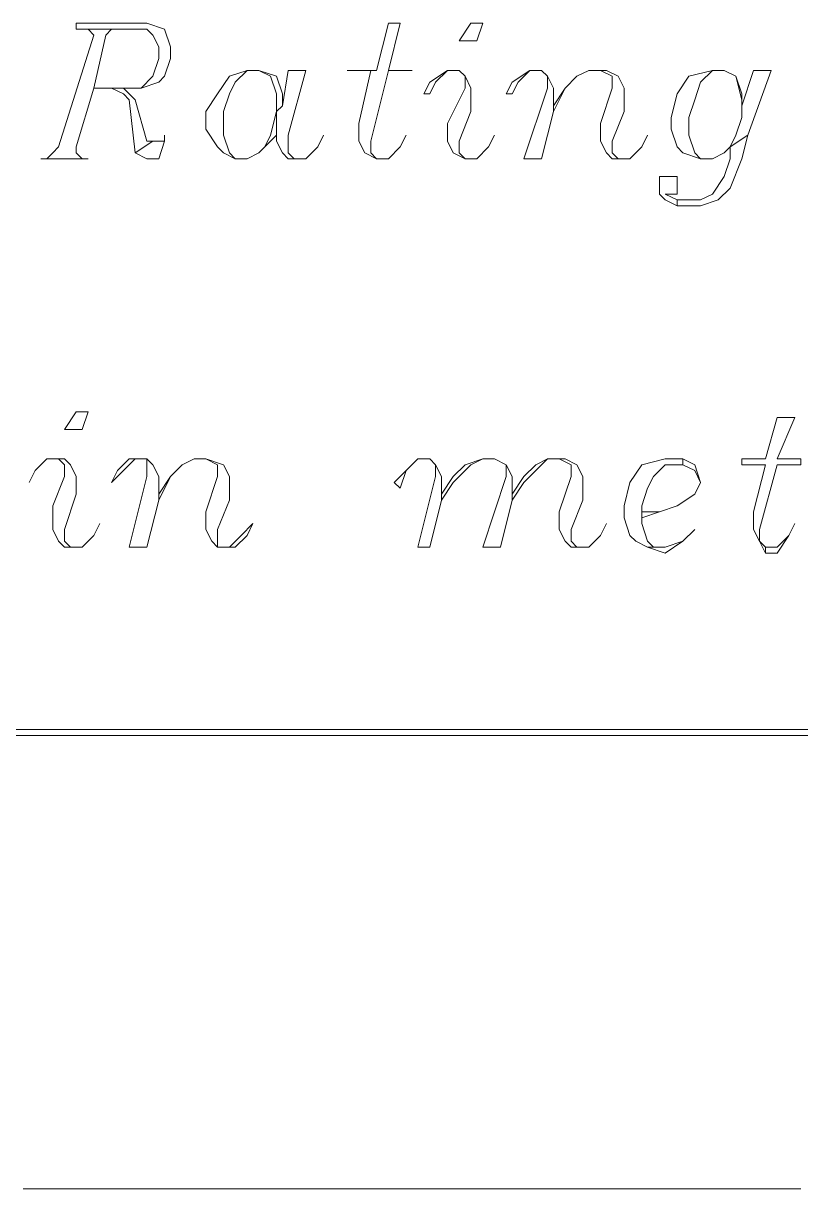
# Model space of a CAD drawing. Header units: inches. Extents: x 0.2 to 10.8, y 0.5 to 8.
# Drawn here: x 8.735 to 8.955, y 3.4317 to 3.7617 of the extents above; entities that cross this region are included whole.
import ezdxf

# ---------------------------------------------------------------- set-up
doc = ezdxf.new("R2010")
doc.units = ezdxf.units.IN
doc.header["$MEASUREMENT"] = 0
doc.layers.add('PDF_Geometry', color=7, linetype='Continuous')

msp = doc.modelspace()

# ---------------------------------------------------------------- linework, layer by layer
at = {"layer": 'PDF_Geometry', "lineweight": 13}
for points in [[(8.75167, 3.76), (8.75333, 3.76), (8.755, 3.75833), (8.745, 3.72667), (8.74333, 3.725), (8.74167, 3.72333), (8.74, 3.72333), (8.74, 3.72333), (8.75333, 3.72333), (8.75333, 3.72333), (8.75167, 3.72333), (8.75, 3.725), (8.75, 3.72667), (8.755, 3.74333), (8.76, 3.74333), (8.76333, 3.74333), (8.76833, 3.74333), (8.755, 3.74333), (8.75833, 3.75833), (8.76, 3.76), (8.76333, 3.76), (8.77, 3.76), (8.75167, 3.76)], [(8.77, 3.76167), (8.75, 3.76167), (8.75, 3.76), (8.75167, 3.76), (8.77, 3.76), (8.77167, 3.75833), (8.77333, 3.755), (8.77333, 3.75167), (8.77167, 3.74667), (8.76833, 3.74333), (8.755, 3.74333), (8.76833, 3.74333), (8.77333, 3.745), (8.775, 3.74667), (8.77667, 3.75167), (8.77667, 3.755), (8.775, 3.76), (8.77, 3.76167)], [(8.84167, 3.76167), (8.83833, 3.76167), (8.835, 3.74833), (8.82667, 3.74833), (8.82667, 3.74833), (8.83333, 3.74833), (8.83, 3.73333), (8.83, 3.72833), (8.83167, 3.725), (8.835, 3.72333), (8.835, 3.72333), (8.83333, 3.725), (8.83333, 3.72833), (8.83833, 3.74833), (8.845, 3.74833), (8.845, 3.74833), (8.83833, 3.74833), (8.84167, 3.76167)], [(8.865, 3.76167), (8.86167, 3.76167), (8.85833, 3.75667), (8.86333, 3.75667), (8.865, 3.76167)], [(8.80167, 3.74833), (8.79833, 3.74833), (8.79333, 3.74667), (8.79, 3.74167), (8.78667, 3.73667), (8.78667, 3.73167), (8.79, 3.72667), (8.79167, 3.725), (8.795, 3.72333), (8.795, 3.72333), (8.79333, 3.725), (8.79167, 3.73), (8.79167, 3.73667), (8.79333, 3.74167), (8.795, 3.745), (8.79833, 3.74833), (8.80167, 3.74833)], [(8.80167, 3.74833), (8.80167, 3.74833), (8.805, 3.74667), (8.80667, 3.74167), (8.80667, 3.73667), (8.80833, 3.73833), (8.80833, 3.74167), (8.80667, 3.74667), (8.80167, 3.74833)], [(8.815, 3.74833), (8.81, 3.74833), (8.80833, 3.73833), (8.80667, 3.73667), (8.80667, 3.73333), (8.80667, 3.72833), (8.80833, 3.725), (8.80833, 3.725), (8.81, 3.72333), (8.81167, 3.72333), (8.81, 3.725), (8.81, 3.73), (8.815, 3.74833)], [(8.85833, 3.74833), (8.855, 3.74833), (8.85, 3.745), (8.84833, 3.74167), (8.85, 3.74167), (8.85167, 3.745), (8.855, 3.74833), (8.85833, 3.74833)], [(8.85833, 3.74833), (8.85833, 3.74833), (8.86, 3.74667), (8.86, 3.74333), (8.855, 3.73333), (8.855, 3.72833), (8.85667, 3.725), (8.85667, 3.725), (8.86, 3.72333), (8.86, 3.72333), (8.85833, 3.725), (8.85833, 3.72833), (8.86167, 3.73667), (8.86167, 3.74333), (8.86, 3.74667), (8.85833, 3.74833)], [(8.88167, 3.74833), (8.87833, 3.74833), (8.87333, 3.745), (8.87167, 3.74167), (8.87333, 3.74167), (8.875, 3.745), (8.87833, 3.74833), (8.88167, 3.74833)], [(8.88167, 3.74833), (8.88167, 3.74833), (8.88333, 3.74667), (8.88333, 3.74333), (8.87667, 3.72333), (8.88167, 3.72333), (8.885, 3.73667), (8.885, 3.73833), (8.885, 3.74333), (8.88333, 3.74667), (8.88167, 3.74833)], [(8.9, 3.74833), (8.895, 3.74833), (8.89167, 3.74667), (8.88833, 3.74333), (8.885, 3.73833), (8.885, 3.73667), (8.88833, 3.74333), (8.89167, 3.74667), (8.895, 3.74833), (8.89833, 3.74833), (8.9, 3.74833)], [(8.9, 3.74833), (8.89833, 3.74833), (8.90167, 3.74667), (8.90167, 3.74333), (8.89833, 3.73333), (8.89833, 3.72833), (8.9, 3.725), (8.9, 3.725), (8.90167, 3.72333), (8.90333, 3.72333), (8.90167, 3.725), (8.90167, 3.72833), (8.905, 3.73667), (8.905, 3.74333), (8.90333, 3.74667), (8.9, 3.74833)], [(8.93333, 3.74833), (8.93, 3.74833), (8.92333, 3.74667), (8.92, 3.74167), (8.91833, 3.735), (8.91833, 3.73167), (8.92, 3.72667), (8.92167, 3.725), (8.92667, 3.72333), (8.92667, 3.72333), (8.925, 3.725), (8.92333, 3.73), (8.92333, 3.735), (8.925, 3.74), (8.92667, 3.745), (8.93, 3.74833), (8.93333, 3.74833)], [(8.94667, 3.74833), (8.94167, 3.74833), (8.93833, 3.73833), (8.93833, 3.735), (8.93667, 3.73), (8.935, 3.72667), (8.93333, 3.725), (8.93, 3.72333), (8.92667, 3.72333), (8.92667, 3.72333), (8.93, 3.72333), (8.93333, 3.725), (8.935, 3.72667), (8.935, 3.72667), (8.94, 3.73), (8.94667, 3.74833)], [(8.93333, 3.74833), (8.93333, 3.74833), (8.93667, 3.74667), (8.93833, 3.74), (8.93833, 3.735), (8.93833, 3.73833), (8.93833, 3.74167), (8.93667, 3.74667), (8.93333, 3.74833)], [(8.76333, 3.74333), (8.76, 3.74333), (8.76333, 3.74167), (8.765, 3.74), (8.76667, 3.725), (8.77167, 3.72833), (8.77, 3.72833), (8.76667, 3.74), (8.765, 3.74167), (8.76333, 3.74333)], [(8.80667, 3.73667), (8.805, 3.73), (8.80333, 3.72667), (8.80167, 3.725), (8.79833, 3.72333), (8.795, 3.72333), (8.795, 3.72333), (8.795, 3.72333), (8.79833, 3.72333), (8.80167, 3.725), (8.80333, 3.72667), (8.80667, 3.73), (8.80667, 3.73333), (8.80667, 3.73667)], [(8.775, 3.73), (8.775, 3.73), (8.775, 3.72833), (8.77333, 3.72833), (8.77167, 3.72833), (8.76667, 3.725), (8.77, 3.72333), (8.77333, 3.72333), (8.775, 3.72833), (8.775, 3.73)], [(8.82, 3.73), (8.81833, 3.72667), (8.815, 3.72333), (8.81167, 3.72333), (8.81, 3.72333), (8.815, 3.72333), (8.81833, 3.72667), (8.82, 3.73)], [(8.84333, 3.73), (8.84167, 3.72667), (8.83833, 3.72333), (8.835, 3.72333), (8.835, 3.72333), (8.83833, 3.72333), (8.84167, 3.72667), (8.84333, 3.73)], [(8.86833, 3.73), (8.86667, 3.72667), (8.86333, 3.72333), (8.86, 3.72333), (8.86, 3.72333), (8.86333, 3.72333), (8.86667, 3.72667), (8.86833, 3.73)], [(8.91167, 3.73), (8.91, 3.72667), (8.90667, 3.72333), (8.90333, 3.72333), (8.90167, 3.72333), (8.90667, 3.72333), (8.91, 3.72667), (8.91167, 3.73)], [(8.94, 3.73), (8.935, 3.72667), (8.935, 3.72333), (8.93333, 3.71833), (8.93, 3.71333), (8.92667, 3.71167), (8.92, 3.71167), (8.92, 3.71), (8.92667, 3.71), (8.93167, 3.71167), (8.935, 3.715), (8.93833, 3.72333), (8.94, 3.73)], [(8.92, 3.71833), (8.915, 3.71833), (8.915, 3.71333), (8.91667, 3.71167), (8.92, 3.71), (8.92, 3.71167), (8.91667, 3.71333), (8.91667, 3.71333), (8.92, 3.71333), (8.92, 3.71833)], [(8.75333, 3.65167), (8.75, 3.65167), (8.74667, 3.64667), (8.75166, 3.64667), (8.75333, 3.65167)], [(8.95333, 3.65), (8.94833, 3.65), (8.945, 3.63833), (8.93833, 3.63833), (8.93833, 3.63667), (8.945, 3.63667), (8.94166, 3.62333), (8.94166, 3.61833), (8.94333, 3.615), (8.945, 3.61167), (8.945, 3.61333), (8.94333, 3.615), (8.94333, 3.61833), (8.94833, 3.63667), (8.955, 3.63667), (8.955, 3.63833), (8.94833, 3.63833), (8.95333, 3.65)], [(8.74667, 3.63833), (8.74167, 3.63833), (8.73833, 3.635), (8.73667, 3.63167), (8.73667, 3.63167), (8.73833, 3.635), (8.74167, 3.63833), (8.745, 3.63833), (8.74667, 3.63833)], [(8.74667, 3.63833), (8.745, 3.63833), (8.74667, 3.63667), (8.74667, 3.63333), (8.74333, 3.625), (8.74333, 3.61833), (8.745, 3.615), (8.745, 3.615), (8.74667, 3.61333), (8.74833, 3.61333), (8.74667, 3.615), (8.74667, 3.61833), (8.75, 3.62833), (8.75, 3.63333), (8.74833, 3.63667), (8.74667, 3.63833)], [(8.77, 3.63833), (8.765, 3.63833), (8.76167, 3.635), (8.76, 3.63167), (8.76, 3.63167), (8.76333, 3.635), (8.76667, 3.63833), (8.77, 3.63833)], [(8.77, 3.63833), (8.77, 3.63833), (8.77, 3.63667), (8.77, 3.63333), (8.765, 3.61333), (8.77, 3.61333), (8.77333, 3.62667), (8.77333, 3.62833), (8.77333, 3.63333), (8.77166, 3.63667), (8.77, 3.63833)], [(8.78667, 3.63833), (8.78333, 3.63833), (8.78, 3.63667), (8.77667, 3.63333), (8.77333, 3.62833), (8.77333, 3.62667), (8.77667, 3.63333), (8.78, 3.63667), (8.78333, 3.63833), (8.78667, 3.63833)], [(8.78667, 3.63833), (8.78667, 3.63833), (8.79, 3.63667), (8.79, 3.63333), (8.78667, 3.62333), (8.78667, 3.61833), (8.78833, 3.615), (8.78833, 3.615), (8.79, 3.61333), (8.79, 3.61333), (8.79, 3.615), (8.79, 3.61833), (8.79333, 3.62667), (8.79333, 3.63333), (8.79166, 3.63667), (8.78667, 3.63833)], [(8.85, 3.63833), (8.84667, 3.63833), (8.84333, 3.635), (8.84, 3.63167), (8.84167, 3.63), (8.84333, 3.635), (8.84667, 3.63833), (8.85, 3.63833)], [(8.85, 3.63833), (8.85, 3.63833), (8.85167, 3.63667), (8.85167, 3.63333), (8.84667, 3.61333), (8.85, 3.61333), (8.85333, 3.62667), (8.85333, 3.62833), (8.85333, 3.63333), (8.85167, 3.63667), (8.85, 3.63833)], [(8.86833, 3.63833), (8.865, 3.63833), (8.86, 3.63667), (8.85666, 3.63333), (8.85333, 3.62833), (8.85333, 3.62667), (8.85666, 3.63167), (8.86167, 3.63667), (8.865, 3.63833), (8.86833, 3.63833)], [(8.86833, 3.63833), (8.86833, 3.63833), (8.87167, 3.63667), (8.87167, 3.63333), (8.865, 3.61333), (8.87, 3.61333), (8.87333, 3.62667), (8.87333, 3.62833), (8.87333, 3.63333), (8.87167, 3.63667), (8.86833, 3.63833)], [(8.88833, 3.63833), (8.88333, 3.63833), (8.88, 3.63667), (8.87666, 3.63333), (8.87333, 3.62833), (8.87333, 3.62667), (8.87666, 3.63167), (8.88, 3.635), (8.88333, 3.63833), (8.88667, 3.63833), (8.88833, 3.63833)], [(8.88833, 3.63833), (8.88667, 3.63833), (8.89, 3.63667), (8.89, 3.63333), (8.88667, 3.62333), (8.88667, 3.61833), (8.88833, 3.615), (8.88833, 3.615), (8.89, 3.61333), (8.89167, 3.61333), (8.89, 3.615), (8.89, 3.61833), (8.89333, 3.62667), (8.89333, 3.63333), (8.89167, 3.63667), (8.88833, 3.63833)], [(8.92166, 3.63833), (8.91666, 3.63833), (8.91, 3.63667), (8.90666, 3.63167), (8.905, 3.625), (8.905, 3.62167), (8.90666, 3.61667), (8.90833, 3.615), (8.91167, 3.61333), (8.91333, 3.61333), (8.91167, 3.615), (8.91, 3.62), (8.91, 3.62167), (8.91, 3.62333), (8.91, 3.625), (8.91167, 3.63), (8.91333, 3.63333), (8.91666, 3.63667), (8.92166, 3.63667), (8.92166, 3.63833)], [(8.92166, 3.63833), (8.92166, 3.63667), (8.925, 3.635), (8.92666, 3.63167), (8.925, 3.62833), (8.92, 3.625), (8.915, 3.62333), (8.91, 3.62333), (8.91, 3.62167), (8.915, 3.62333), (8.92, 3.625), (8.925, 3.62833), (8.92666, 3.63167), (8.925, 3.63667), (8.92166, 3.63833)], [(8.75667, 3.62), (8.755, 3.61667), (8.75167, 3.61333), (8.74833, 3.61333), (8.74667, 3.61333), (8.75167, 3.61333), (8.755, 3.61667), (8.75667, 3.62)], [(8.8, 3.62), (8.79666, 3.61667), (8.79333, 3.61333), (8.79, 3.61333), (8.79, 3.61333), (8.795, 3.61333), (8.79833, 3.61667), (8.8, 3.62)], [(8.9, 3.62), (8.89833, 3.61667), (8.895, 3.61333), (8.89167, 3.61333), (8.89, 3.61333), (8.895, 3.61333), (8.89833, 3.61667), (8.9, 3.62)], [(8.925, 3.61833), (8.92166, 3.615), (8.91666, 3.61333), (8.91333, 3.61333), (8.91166, 3.61333), (8.91666, 3.61167), (8.92166, 3.615), (8.925, 3.61833)], [(8.95333, 3.62), (8.95167, 3.61667), (8.94833, 3.61333), (8.945, 3.61333), (8.945, 3.61167), (8.94833, 3.61167), (8.95167, 3.61667), (8.95333, 3.62)], [(8.13333, 3.56167), (8.13333, 3.56), (8.13333, 3.56), (9.72833, 3.56), (9.72833, 3.56), (9.72833, 3.56167), (8.13333, 3.56167)], [(8.735, 3.43167), (8.73667, 3.43167)], [(8.735, 3.43167), (8.73667, 3.43167)], [(8.73667, 3.43167), (8.73833, 3.43167)], [(8.73833, 3.43167), (8.74, 3.43167)], [(8.73833, 3.43167), (8.74, 3.43167)], [(8.74, 3.43167), (8.74167, 3.43167)], [(8.74, 3.43167), (8.74167, 3.43167)], [(8.74167, 3.43167), (8.74333, 3.43167)], [(8.74167, 3.43167), (8.74333, 3.43167)], [(8.74333, 3.43167), (8.745, 3.43167)], [(8.745, 3.43167), (8.74667, 3.43167)], [(8.745, 3.43167), (8.74667, 3.43167)], [(8.74667, 3.43167), (8.74833, 3.43167)], [(8.74667, 3.43167), (8.74833, 3.43167)], [(8.74833, 3.43167), (8.75, 3.43167)], [(8.74833, 3.43167), (8.75, 3.43167)], [(8.75, 3.43167), (8.75167, 3.43167)], [(8.75167, 3.43167), (8.75333, 3.43167)], [(8.75167, 3.43167), (8.75333, 3.43167)], [(8.75333, 3.43167), (8.755, 3.43167)], [(8.75333, 3.43167), (8.755, 3.43167)], [(8.755, 3.43167), (8.75667, 3.43167)], [(8.755, 3.43167), (8.75667, 3.43167)], [(8.75667, 3.43167), (8.75833, 3.43167)], [(8.75833, 3.43167), (8.76, 3.43167)], [(8.75833, 3.43167), (8.76, 3.43167)], [(8.76, 3.43167), (8.76167, 3.43167)], [(8.76, 3.43167), (8.76167, 3.43167)], [(8.76167, 3.43167), (8.76333, 3.43167)], [(8.76167, 3.43167), (8.76333, 3.43167)], [(8.76333, 3.43167), (8.765, 3.43167)], [(8.76333, 3.43167), (8.765, 3.43167)], [(8.765, 3.43167), (8.76667, 3.43167)], [(8.76667, 3.43167), (8.76833, 3.43167)], [(8.76667, 3.43167), (8.76833, 3.43167)], [(8.76833, 3.43167), (8.77, 3.43167)], [(8.76833, 3.43167), (8.77, 3.43167)], [(8.77, 3.43167), (8.77167, 3.43167)], [(8.77, 3.43167), (8.77167, 3.43167)], [(8.77167, 3.43167), (8.77333, 3.43167)], [(8.77333, 3.43167), (8.775, 3.43167)], [(8.77333, 3.43167), (8.775, 3.43167)], [(8.775, 3.43167), (8.77667, 3.43167)], [(8.775, 3.43167), (8.77667, 3.43167)], [(8.77667, 3.43167), (8.77833, 3.43167)], [(8.77667, 3.43167), (8.77833, 3.43167)], [(8.77833, 3.43167), (8.78, 3.43167)], [(8.78, 3.43167), (8.78167, 3.43167)], [(8.78, 3.43167), (8.78167, 3.43167)], [(8.78167, 3.43167), (8.78333, 3.43167)], [(8.78167, 3.43167), (8.78333, 3.43167)], [(8.78333, 3.43167), (8.785, 3.43167)], [(8.78333, 3.43167), (8.785, 3.43167)], [(8.785, 3.43167), (8.78667, 3.43167)], [(8.78667, 3.43167), (8.78833, 3.43167)], [(8.78667, 3.43167), (8.78833, 3.43167)], [(8.78833, 3.43167), (8.79, 3.43167)], [(8.78833, 3.43167), (8.79, 3.43167)], [(8.79, 3.43167), (8.79167, 3.43167)], [(8.79, 3.43167), (8.79167, 3.43167)], [(8.79167, 3.43167), (8.79333, 3.43167)], [(8.79167, 3.43167), (8.79333, 3.43167)], [(8.79333, 3.43167), (8.795, 3.43167)], [(8.79333, 3.43167), (8.795, 3.43167)], [(8.795, 3.43167), (8.79667, 3.43167)], [(8.79667, 3.43167), (8.79833, 3.43167)], [(8.79667, 3.43167), (8.79833, 3.43167)], [(8.79833, 3.43167), (8.8, 3.43167)], [(8.79833, 3.43167), (8.8, 3.43167)], [(8.8, 3.43167), (8.80167, 3.43167)], [(8.8, 3.43167), (8.80167, 3.43167)], [(8.80167, 3.43167), (8.80333, 3.43167)], [(8.80333, 3.43167), (8.805, 3.43167)], [(8.80333, 3.43167), (8.805, 3.43167)], [(8.805, 3.43167), (8.80667, 3.43167)], [(8.805, 3.43167), (8.80667, 3.43167)], [(8.80667, 3.43167), (8.80833, 3.43167)], [(8.80833, 3.43167), (8.81, 3.43167)], [(8.80833, 3.43167), (8.81, 3.43167)], [(8.81, 3.43167), (8.81167, 3.43167)], [(8.81, 3.43167), (8.81167, 3.43167)], [(8.81167, 3.43167), (8.81333, 3.43167)], [(8.81167, 3.43167), (8.81333, 3.43167)], [(8.81333, 3.43167), (8.815, 3.43167)], [(8.815, 3.43167), (8.81667, 3.43167)], [(8.815, 3.43167), (8.81667, 3.43167)], [(8.81667, 3.43167), (8.81833, 3.43167)], [(8.81667, 3.43167), (8.81833, 3.43167)], [(8.81833, 3.43167), (8.82, 3.43167)], [(8.81833, 3.43167), (8.82, 3.43167)], [(8.82, 3.43167), (8.82167, 3.43167)], [(8.82, 3.43167), (8.82167, 3.43167)], [(8.82167, 3.43167), (8.82333, 3.43167)], [(8.82167, 3.43167), (8.82333, 3.43167)], [(8.82333, 3.43167), (8.825, 3.43167)], [(8.825, 3.43167), (8.82667, 3.43167)], [(8.825, 3.43167), (8.82667, 3.43167)], [(8.82667, 3.43167), (8.82833, 3.43167)], [(8.82667, 3.43167), (8.82833, 3.43167)], [(8.82833, 3.43167), (8.83, 3.43167)], [(8.82833, 3.43167), (8.83, 3.43167)], [(8.83, 3.43167), (8.83167, 3.43167)], [(8.83167, 3.43167), (8.83333, 3.43167)], [(8.83167, 3.43167), (8.83333, 3.43167)], [(8.83333, 3.43167), (8.835, 3.43167)], [(8.83333, 3.43167), (8.835, 3.43167)], [(8.835, 3.43167), (8.83667, 3.43167)], [(8.835, 3.43167), (8.83667, 3.43167)], [(8.83667, 3.43167), (8.83833, 3.43167)], [(8.83833, 3.43167), (8.84, 3.43167)], [(8.83833, 3.43167), (8.84, 3.43167)], [(8.84, 3.43167), (8.84167, 3.43167)], [(8.84, 3.43167), (8.84167, 3.43167)], [(8.84167, 3.43167), (8.84333, 3.43167)], [(8.84167, 3.43167), (8.84333, 3.43167)], [(8.84333, 3.43167), (8.845, 3.43167)], [(8.845, 3.43167), (8.84667, 3.43167)], [(8.845, 3.43167), (8.84667, 3.43167)], [(8.84667, 3.43167), (8.84833, 3.43167)], [(8.84667, 3.43167), (8.84833, 3.43167)], [(8.84833, 3.43167), (8.85, 3.43167)], [(8.84833, 3.43167), (8.85, 3.43167)], [(8.85, 3.43167), (8.85167, 3.43167)], [(8.85, 3.43167), (8.85167, 3.43167)], [(8.85167, 3.43167), (8.85333, 3.43167)], [(8.85333, 3.43167), (8.855, 3.43167)], [(8.85333, 3.43167), (8.855, 3.43167)], [(8.855, 3.43167), (8.85667, 3.43167)], [(8.855, 3.43167), (8.85667, 3.43167)], [(8.85667, 3.43167), (8.85833, 3.43167)], [(8.85667, 3.43167), (8.85833, 3.43167)], [(8.85833, 3.43167), (8.86, 3.43167)], [(8.86, 3.43167), (8.86167, 3.43167)], [(8.86, 3.43167), (8.86167, 3.43167)], [(8.86167, 3.43167), (8.86333, 3.43167)], [(8.86167, 3.43167), (8.86333, 3.43167)], [(8.86333, 3.43167), (8.865, 3.43167)], [(8.86333, 3.43167), (8.865, 3.43167)], [(8.865, 3.43167), (8.86667, 3.43167)], [(8.86667, 3.43167), (8.86833, 3.43167)], [(8.86667, 3.43167), (8.86833, 3.43167)], [(8.86833, 3.43167), (8.87, 3.43167)], [(8.86833, 3.43167), (8.87, 3.43167)], [(8.87, 3.43167), (8.87167, 3.43167)], [(8.87, 3.43167), (8.87167, 3.43167)], [(8.87167, 3.43167), (8.87333, 3.43167)], [(8.87167, 3.43167), (8.87333, 3.43167)], [(8.87333, 3.43167), (8.875, 3.43167)], [(8.875, 3.43167), (8.87667, 3.43167)], [(8.875, 3.43167), (8.87667, 3.43167)], [(8.87667, 3.43167), (8.87833, 3.43167)], [(8.87667, 3.43167), (8.87833, 3.43167)], [(8.87833, 3.43167), (8.88, 3.43167)], [(8.87833, 3.43167), (8.88, 3.43167)], [(8.88, 3.43167), (8.88167, 3.43167)], [(8.88167, 3.43167), (8.88333, 3.43167)], [(8.88167, 3.43167), (8.88333, 3.43167)], [(8.88333, 3.43167), (8.885, 3.43167)], [(8.88333, 3.43167), (8.885, 3.43167)], [(8.885, 3.43167), (8.88667, 3.43167)], [(8.885, 3.43167), (8.88667, 3.43167)], [(8.88667, 3.43167), (8.88833, 3.43167)], [(8.88833, 3.43167), (8.89, 3.43167)], [(8.88833, 3.43167), (8.89, 3.43167)], [(8.89, 3.43167), (8.89167, 3.43167)], [(8.89, 3.43167), (8.89167, 3.43167)], [(8.89167, 3.43167), (8.89333, 3.43167)], [(8.89167, 3.43167), (8.89333, 3.43167)], [(8.89333, 3.43167), (8.895, 3.43167)], [(8.895, 3.43167), (8.89667, 3.43167)], [(8.895, 3.43167), (8.89667, 3.43167)], [(8.89667, 3.43167), (8.89833, 3.43167)], [(8.89667, 3.43167), (8.89833, 3.43167)], [(8.89833, 3.43167), (8.9, 3.43167)], [(8.89833, 3.43167), (8.9, 3.43167)], [(8.9, 3.43167), (8.90167, 3.43167)], [(8.9, 3.43167), (8.90167, 3.43167)], [(8.90167, 3.43167), (8.90333, 3.43167)], [(8.90167, 3.43167), (8.90333, 3.43167)], [(8.90333, 3.43167), (8.905, 3.43167)], [(8.905, 3.43167), (8.90667, 3.43167)], [(8.905, 3.43167), (8.90667, 3.43167)], [(8.90667, 3.43167), (8.90833, 3.43167)], [(8.90667, 3.43167), (8.90833, 3.43167)], [(8.90833, 3.43167), (8.91, 3.43167)], [(8.90833, 3.43167), (8.91, 3.43167)], [(8.91, 3.43167), (8.91167, 3.43167)], [(8.91167, 3.43167), (8.91333, 3.43167)], [(8.91167, 3.43167), (8.91333, 3.43167)], [(8.91333, 3.43167), (8.915, 3.43167)], [(8.91333, 3.43167), (8.915, 3.43167)], [(8.915, 3.43167), (8.91667, 3.43167)], [(8.915, 3.43167), (8.91667, 3.43167)], [(8.91667, 3.43167), (8.91833, 3.43167)], [(8.91833, 3.43167), (8.92, 3.43167)], [(8.91833, 3.43167), (8.92, 3.43167)], [(8.92, 3.43167), (8.92167, 3.43167)], [(8.92, 3.43167), (8.92167, 3.43167)], [(8.92167, 3.43167), (8.92333, 3.43167)], [(8.92167, 3.43167), (8.92333, 3.43167)], [(8.92333, 3.43167), (8.925, 3.43167)], [(8.925, 3.43167), (8.92667, 3.43167)], [(8.925, 3.43167), (8.92667, 3.43167)], [(8.92667, 3.43167), (8.92833, 3.43167)], [(8.92667, 3.43167), (8.92833, 3.43167)], [(8.92833, 3.43167), (8.93, 3.43167)], [(8.92833, 3.43167), (8.93, 3.43167)], [(8.93, 3.43167), (8.93167, 3.43167)], [(8.93, 3.43167), (8.93167, 3.43167)], [(8.93167, 3.43167), (8.93333, 3.43167)], [(8.93333, 3.43167), (8.935, 3.43167)], [(8.93333, 3.43167), (8.935, 3.43167)], [(8.935, 3.43167), (8.93667, 3.43167)], [(8.935, 3.43167), (8.93667, 3.43167)], [(8.93667, 3.43167), (8.93833, 3.43167)], [(8.93667, 3.43167), (8.93833, 3.43167)], [(8.93833, 3.43167), (8.94, 3.43167)], [(8.94, 3.43167), (8.94167, 3.43167)], [(8.94, 3.43167), (8.94167, 3.43167)], [(8.94167, 3.43167), (8.94333, 3.43167)], [(8.94167, 3.43167), (8.94333, 3.43167)], [(8.94333, 3.43167), (8.945, 3.43167)], [(8.94333, 3.43167), (8.945, 3.43167)], [(8.945, 3.43167), (8.94667, 3.43167)], [(8.94667, 3.43167), (8.94833, 3.43167)], [(8.94667, 3.43167), (8.94833, 3.43167)], [(8.94833, 3.43167), (8.95, 3.43167)], [(8.94833, 3.43167), (8.95, 3.43167)], [(8.95, 3.43167), (8.95167, 3.43167)], [(8.95, 3.43167), (8.95167, 3.43167)], [(8.95167, 3.43167), (8.95333, 3.43167)], [(8.95333, 3.43167), (8.955, 3.43167)], [(8.95333, 3.43167), (8.955, 3.43167)]]:
    msp.add_lwpolyline(points, dxfattribs=at)

doc.saveas('drawing.dxf')
